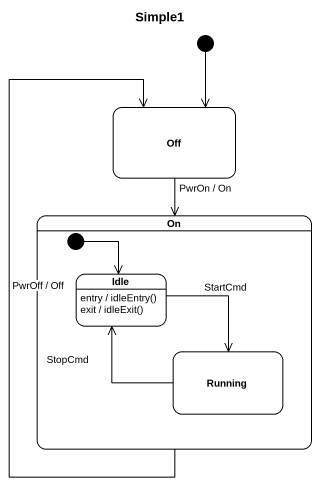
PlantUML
@startuml
title Simple1
hide empty description
state Off
state "On" as On_ {
  state Idle
  Idle : entry / idleEntry()
  Idle : exit / idleExit()
  state Running
  [*] --> Idle
}
[*] --> Off
Off --> On_ : PwrOn / On
On_ -up-> Off : PwrOff / Off
Idle --> Running : StartCmd
Running -up-> Idle : StopCmd
@enduml
